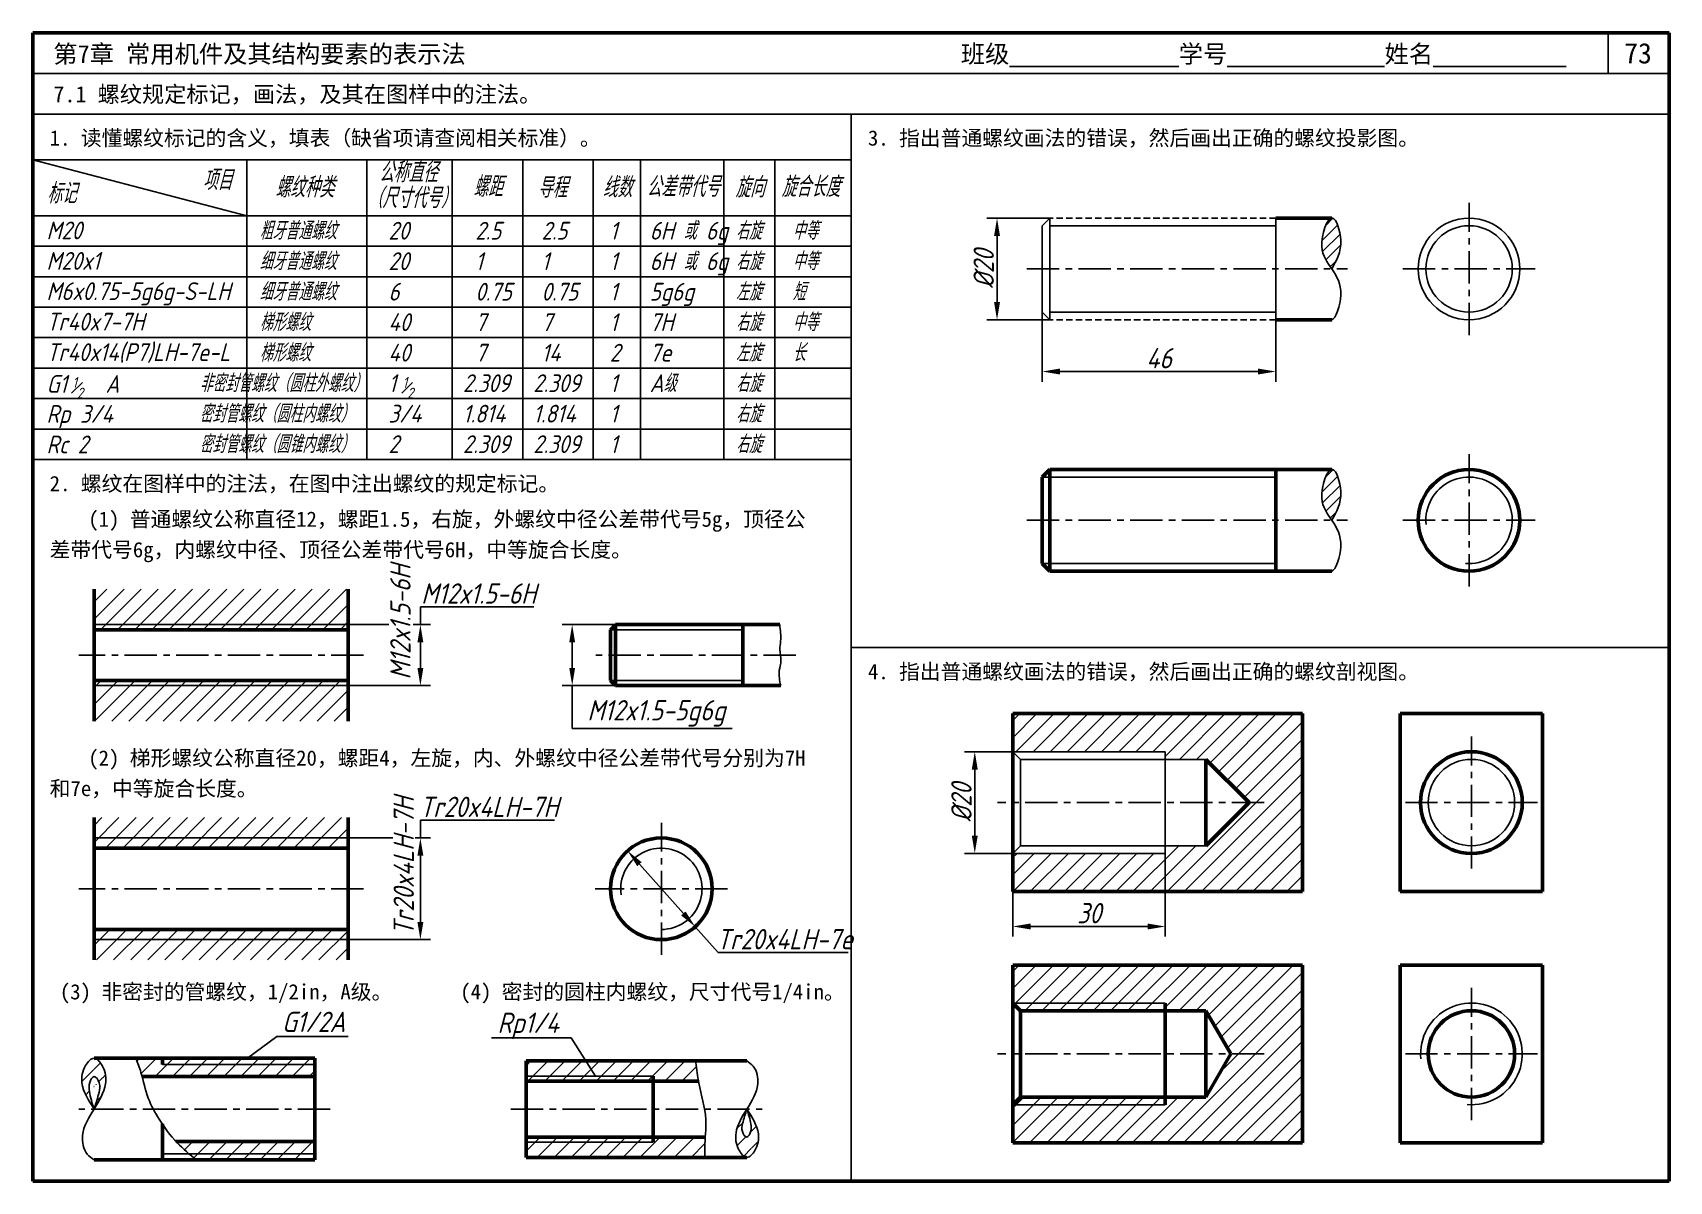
# Model space of a CAD drawing. Header units: millimetres. Extents: x 0 to 322, y 0 to 226.
import ezdxf

# ---------------------------------------------------------------- set-up
doc = ezdxf.new("R2010")
doc.units = ezdxf.units.MM
doc.header["$LTSCALE"] = 0.2
doc.linetypes.add('CENTER', pattern=[50.800000000000004, 31.75, -6.35, 6.35, -6.35])
doc.linetypes.add('HIDDEN', pattern=[9.524999999999999, 6.35, -3.175])
for name, color, linetype in [('点画线层', 7, 'CENTER'), ('答案', 1, 'Continuous'), ('细实线层', 7, 'Continuous'), ('虚线层', 7, 'HIDDEN')]:
    doc.layers.add(name, color=color, linetype=linetype)
doc.layers.add('粗实线层', color=7, linetype='Continuous', lineweight=50)
doc.styles.get("Standard").update_dxf_attribs({"font": 'gbeitc.shx', "height": 4, "bigfont": 'gbcbig.shx'})
doc.styles.add('宋体', font='SimSun.ttf', dxfattribs={"height": 3.5})
doc.dimstyles.new('ISO-25', dxfattribs={"dimtxt": 4, "dimasz": 3.5, "dimexe": 2, "dimexo": 0, "dimtad": 1, "dimtoh": 1, "dimdsep": 46, "dimtxsty": 'Standard', "dimcen": 0, "dimclrd": 256, "dimclre": 256, "dimclrt": 256, "dimadec": 0, "dimazin": 0, "dimtfac": 1, "dimtmove": 0, "dimatfit": 2, "dimfxl": 0, "dimlwd": -1, "dimlwe": -1, "dimarcsym": 0})
pattern_1 = [(225, (237.575287043413, 31.91698479725439), (1.683798022700466, -1.683798022700467), [])]
pattern_2 = [(45, (0, -3.5), (-1.683798022700466, 1.683798022700466), [])]

# ---------------------------------------------------------------- blocks, each defined once
blk = doc.blocks.new('*D1')
at = {"layer": 'Defpoints', "color": 0, "transparency": 16777216}
for p in [(200.1093291266531, 189.520311435906), (189.7345101092879, 169.5203114359061), (200.1093291266531, 169.520311435906)]:
    blk.add_point(p, dxfattribs=at)
at = {"layer": '细实线层', "transparency": 16777216}
for p, q in [((200.1093291266531, 189.520311435906), (187.7345101092879, 189.5203114359061)), ((189.7345101092879, 186.0203114359061), (189.7345101092879, 173.0203114359061)), ((200.1093291266531, 169.520311435906), (187.7345101092879, 169.5203114359061))]:
    blk.add_line(p, q, dxfattribs=at)
for points in [[(189.1511767759546, 186.0203114359061), (190.3178434426213, 186.0203114359061), (189.7345101092879, 189.5203114359061)], [(189.1511767759546, 173.0203114359061), (190.3178434426213, 173.0203114359061), (189.7345101092879, 169.5203114359061)]]:
    blk.add_solid(points, dxfattribs=at)
at = {"layer": '细实线层', "transparency": 16777216, "insert": (187.1095101092879, 179.5203114359061), "char_height": 4, "attachment_point": 5, "rotation": 90}
blk.add_mtext('%%C20', dxfattribs=at)
blk = doc.blocks.new('*D2')
at = {"layer": 'Defpoints', "color": 0, "transparency": 16777216}
for p in [(192.8386871708226, 84.52031143590605), (185.3564522680585, 64.52031143590605), (192.8386871708226, 64.52031143590605)]:
    blk.add_point(p, dxfattribs=at)
at = {"layer": '细实线层', "transparency": 16777216}
for p, q in [((192.8386871708226, 84.52031143590605), (183.3564522680585, 84.52031143590605)), ((185.3564522680585, 81.02031143590605), (185.3564522680585, 68.02031143590605)), ((192.8386871708226, 64.52031143590605), (183.3564522680585, 64.52031143590605))]:
    blk.add_line(p, q, dxfattribs=at)
for points in [[(184.7731189347252, 81.02031143590605), (185.9397856013919, 81.02031143590605), (185.3564522680585, 84.52031143590605)], [(184.7731189347252, 68.02031143590605), (185.9397856013919, 68.02031143590605), (185.3564522680585, 64.52031143590605)]]:
    blk.add_solid(points, dxfattribs=at)
at = {"layer": '细实线层', "transparency": 16777216, "insert": (182.7314522680585, 74.52031143590608), "char_height": 4, "attachment_point": 5, "rotation": 90}
blk.add_mtext('%%C20', dxfattribs=at)
blk = doc.blocks.new('*D3')
at = {"layer": 'Defpoints', "color": 0, "transparency": 16777216}
for p in [(198.6093291266531, 171.0203114359061), (244.6093291266531, 169.5203114359061), (244.6093291266531, 159.335236626766)]:
    blk.add_point(p, dxfattribs=at)
at = {"layer": '细实线层', "transparency": 16777216}
for p, q in [((198.6093291266531, 171.0203114359061), (198.6093291266531, 157.335236626766)), ((244.6093291266531, 169.5203114359061), (244.6093291266531, 157.335236626766)), ((202.1093291266531, 159.335236626766), (241.1093291266531, 159.335236626766))]:
    blk.add_line(p, q, dxfattribs=at)
for points in [[(202.1093291266531, 159.9185699600993), (202.1093291266531, 158.7519032934326), (198.6093291266531, 159.335236626766)], [(241.1093291266531, 159.9185699600993), (241.1093291266531, 158.7519032934326), (244.6093291266531, 159.335236626766)]]:
    blk.add_solid(points, dxfattribs=at)
at = {"layer": '细实线层', "transparency": 16777216, "insert": (221.6093291266531, 161.960236626766), "char_height": 4, "attachment_point": 5}
blk.add_mtext('46', dxfattribs=at)
blk = doc.blocks.new('*D4')
at = {"layer": 'Defpoints', "color": 0, "transparency": 16777216}
for p in [(222.8386871708227, 64.520311435906), (192.8386871708226, 57.02031143590602), (222.8386871708227, 50.13336563091875)]:
    blk.add_point(p, dxfattribs=at)
at = {"layer": '细实线层', "transparency": 16777216}
for p, q in [((222.8386871708227, 64.520311435906), (222.8386871708227, 48.13336563091875)), ((192.8386871708226, 57.02031143590602), (192.8386871708226, 48.13336563091875)), ((196.3386871708226, 50.13336563091875), (219.3386871708227, 50.13336563091875))]:
    blk.add_line(p, q, dxfattribs=at)
for points in [[(196.3386871708226, 50.71669896425208), (196.3386871708226, 49.55003229758541), (192.8386871708226, 50.13336563091875)], [(219.3386871708227, 50.71669896425208), (219.3386871708227, 49.55003229758541), (222.8386871708227, 50.13336563091875)]]:
    blk.add_solid(points, dxfattribs=at)
at = {"layer": '细实线层', "transparency": 16777216, "insert": (207.8386871708227, 52.75836563091875), "char_height": 4, "attachment_point": 5}
blk.add_mtext('30', dxfattribs=at)
blk = doc.blocks.new('*D5')
at = {"layer": 'Defpoints', "color": 0, "transparency": 16777216}
for p in [(74.85177638465098, 109.5256413612792), (76.27641167934485, 109.5256413612792), (62.06733683084792, 97.52564136127916)]:
    blk.add_point(p, dxfattribs=at)
at = {"layer": '答案', "transparency": 16777216}
for p, q in [((76.27641167934485, 109.5256413612792), (76.27641167934485, 113.0256413612792)), ((76.27641167934485, 113.0256413612792), (98.56807834601152, 113.0256413612791)), ((74.85177638465098, 109.5256413612792), (78.27641167934485, 109.5256413612792)), ((76.27641167934485, 101.0256413612792), (76.27641167934485, 106.0256413612792)), ((62.06733683084792, 97.52564136127916), (78.27641167934485, 97.52564136127916))]:
    blk.add_line(p, q, dxfattribs=at)
for points in [[(75.69307834601152, 106.0256413612792), (76.85974501267818, 106.0256413612792), (76.27641167934485, 109.5256413612792)], [(75.69307834601152, 101.0256413612792), (76.85974501267818, 101.0256413612792), (76.27641167934485, 97.52564136127916)]]:
    blk.add_solid(points, dxfattribs=at)
at = {"layer": '答案', "transparency": 16777216, "insert": (87.73474501267816, 115.6506413612792), "char_height": 4, "attachment_point": 5}
blk.add_mtext('M12x1.5-6H', dxfattribs=at)
blk = doc.blocks.new('*D6')
at = {"layer": 'Defpoints', "color": 0, "transparency": 16777216}
for p in [(106.142440214978, 109.5256413612792), (114.6920132318589, 109.5256413612792), (114.6920132318589, 97.52564136127914)]:
    blk.add_point(p, dxfattribs=at)
at = {"layer": '答案', "transparency": 16777216}
for p, q in [((114.6920132318589, 109.5256413612792), (104.142440214978, 109.5256413612792)), ((106.142440214978, 101.0256413612791), (106.142440214978, 106.0256413612792)), ((114.6920132318589, 97.52564136127914), (104.142440214978, 97.52564136127914))]:
    blk.add_line(p, q, dxfattribs=at)
for points in [[(105.5591068816447, 106.0256413612792), (106.7257735483114, 106.0256413612792), (106.142440214978, 109.5256413612792)], [(105.5591068816447, 101.0256413612791), (106.7257735483114, 101.0256413612791), (106.142440214978, 97.52564136127914)]]:
    blk.add_solid(points, dxfattribs=at)
blk = doc.blocks.new('*D7')
at = {"layer": 'Defpoints', "color": 0, "transparency": 16777216}
for p in [(75.24934444170549, 67.54942215192591), (76.27641167934483, 67.54942215192591), (62.06733683084791, 47.54942215192591)]:
    blk.add_point(p, dxfattribs=at)
at = {"layer": '答案', "transparency": 16777216}
for p, q in [((76.27641167934483, 67.54942215192591), (76.27641167934483, 71.04942215192591)), ((76.27641167934483, 71.04942215192591), (102.6514116793448, 71.0494221519259)), ((75.24934444170549, 67.54942215192591), (78.27641167934483, 67.54942215192591)), ((76.27641167934483, 51.04942215192591), (76.27641167934483, 64.04942215192591)), ((62.06733683084791, 47.54942215192591), (78.27641167934483, 47.54942215192591))]:
    blk.add_line(p, q, dxfattribs=at)
for points in [[(75.6930783460115, 64.04942215192591), (76.85974501267816, 64.04942215192591), (76.27641167934483, 67.54942215192591)], [(75.6930783460115, 51.04942215192591), (76.85974501267816, 51.04942215192591), (76.27641167934483, 47.54942215192591)]]:
    blk.add_solid(points, dxfattribs=at)
at = {"layer": '答案', "transparency": 16777216, "insert": (89.77641167934482, 73.67442215192592), "char_height": 4, "attachment_point": 5}
blk.add_mtext('Tr20x4LH-7H', dxfattribs=at)
blk = doc.blocks.new('*D8')
at = {"layer": 'Defpoints', "color": 0, "transparency": 16777216}
for p in [(117.0373271946585, 65.01368057097136), (130.3466992690591, 50.08516373288046)]:
    blk.add_point(p, dxfattribs=at)
at = {"layer": '答案', "transparency": 16777216}
for p, q in [((119.3664673076786, 62.40119012430544), (128.017559156039, 52.69765417954638)), ((130.3466992690591, 50.08516373288046), (134.8715483392697, 45.00984649350562)), ((134.8715483392697, 45.00984649350562), (160.4132150059364, 45.00984649350562))]:
    blk.add_line(p, q, dxfattribs=at)
for points in [[(119.8018823821229, 62.78938014314214), (118.9310522332343, 62.01300010546875), (117.0373271946585, 65.01368057097136)], [(128.4529742304833, 53.08584419838307), (127.5821440815946, 52.30946416070968), (130.3466992690591, 50.08516373288046)]]:
    blk.add_solid(points, dxfattribs=at)
at = {"layer": '答案', "transparency": 16777216, "insert": (147.9548816726031, 47.63484649350562), "char_height": 4, "attachment_point": 5}
blk.add_mtext('Tr20x4LH-7e', dxfattribs=at)

msp = doc.modelspace()

# ---------------------------------------------------------------- hatches: boundary and pattern name
h = msp.add_hatch()
h.set_pattern_fill('ANSI31', color=256, scale=0.5, style=0)
h.set_pattern_definition([(45, (186.740571647319, -5.335041082703015), (-1.122532015133644, 1.122532015133644), [])])
edge = h.paths.add_edge_path()
edge.add_spline(control_points=[(255.6093291266531, 179.5203114359061), (256.5462821629058, 181.1556027656225), (258.2202435549344, 184.0772161707216), (256.4733350762825, 189.5419632884741), (255.5919213883075, 189.5308995327468), (255.5344579942002, 189.520311435906)], knot_values=[0, 0, 0, 0, 5.918055482622797, 10.57320485711153, 10.89712000847702, 10.89712000847702, 10.89712000847702, 10.89712000847702], degree=3, periodic=0)
edge.add_spline(control_points=[(255.5344579942002, 189.520311435906), (254.5338307699789, 189.3359377469476), (252.6070198484942, 183.4381212919656), (254.7302081354383, 180.8034809124342), (255.6093291266531, 179.520311435906)], knot_values=[10.89712000847702, 10.89712000847702, 10.89712000847702, 10.89712000847702, 16.53755117042581, 21.36912832870903, 21.36912832870907, 21.36912832870907, 21.36912832870907], degree=3, periodic=0)
h = msp.add_hatch()
h.set_pattern_fill('ANSI31', color=256, scale=0.5, style=0)
h.set_pattern_definition([(45, (186.740571647319, -54.7994695551439), (-1.122532015133644, 1.122532015133644), [])])
edge = h.paths.add_edge_path()
edge.add_spline(control_points=[(255.609329126653, 130.0558829634652), (256.5462821629058, 131.6911742931817), (258.2202435549344, 134.6127876982808), (256.4733350762825, 140.0775348160332), (255.5919213883074, 140.066471060306), (255.5344579942002, 140.0558829634651)], knot_values=[0, 0, 0, 0, 5.918055482622797, 10.57320485711153, 10.89712000847702, 10.89712000847702, 10.89712000847702, 10.89712000847702], degree=3, periodic=0)
edge.add_spline(control_points=[(255.5344579942002, 140.0558829634651), (254.5338307699788, 139.8715092745067), (252.6070198484942, 133.9736928195247), (254.7302081354382, 131.3390524399933), (255.609329126653, 130.0558829634651)], knot_values=[10.89712000847702, 10.89712000847702, 10.89712000847702, 10.89712000847702, 16.53755117042581, 21.36912832870903, 21.36912832870907, 21.36912832870907, 21.36912832870907], degree=3, periodic=0)
at = {"layer": '答案'}
h = msp.add_hatch(dxfattribs=at)
h.set_pattern_fill('ANSI31', color=256, scale=0.75, style=0)
h.set_pattern_definition([(45, (0, 0), (-1.683798022700466, 1.683798022700466), [])])
h.paths.add_polyline_path([(249.8386871708226, 42.55588296346514), (192.8386871708226, 42.55588296346514), (192.8386871708226, 35.05588296346517), (222.8386871708227, 35.05588296346517), (222.8386871708227, 33.55588296346514), (230.8386871708227, 33.55588296346514), (235.7461644589345, 25.05588296346512), (230.8386871708227, 16.55588296346516), (222.8386871708227, 16.55588296346516), (222.8386871708227, 15.05588296346514), (192.8386871708226, 15.05588296346516), (192.8386871708226, 7.555882963465137), (249.8386871708226, 7.555882963465137)])
h.paths.add_polyline_path([(222.8386871708227, 35.05588296346517), (192.8386871708226, 35.05588296346517), (194.3386871708226, 33.55588296346517), (222.8386871708227, 33.55588296346514)], flags=17)
h.paths.add_polyline_path([(222.8386871708227, 16.55588296346517), (194.3386871708226, 16.55588296346517), (192.8386871708226, 15.05588296346516), (222.8386871708227, 15.05588296346514)], flags=17)
at = {"layer": '细实线层'}
h = msp.add_hatch(dxfattribs=at)
h.set_pattern_fill('ANSI31', color=256, scale=0.75, style=0)
h.set_pattern_definition([(45, (3.530647134211621e-16, 14.37279458027831), (-1.683798022700466, 1.683798022700466), [])])
h.paths.add_polyline_path([(62.06733683084791, 116.5256413612792), (12.06733683084792, 116.5256413612792), (12.06733683084792, 109.5256413612792), (62.06733683084791, 109.5256413612792)])
h.paths.add_polyline_path([(62.06733683084792, 109.5256413612792), (12.06733683084792, 109.5256413612792), (12.06733683084792, 108.5256413612792), (62.06733683084791, 108.5256413612792)])
h.paths.add_polyline_path([(62.06733683084791, 98.52564136127923), (12.06733683084792, 98.52564136127916), (12.06733683084792, 97.52564136127916), (62.06733683084791, 97.52564136127916)])
h.paths.add_polyline_path([(62.06733683084791, 97.52564136127916), (12.06733683084792, 97.52564136127916), (12.06733683084792, 90.52564136127916), (62.06733683084791, 90.52564136127923)])
h = msp.add_hatch(dxfattribs=at)
h.set_pattern_fill('ANSI31', color=256, scale=0.75, style=0)
h.set_pattern_definition([(45, (5.334516950618536, -103.6048661688359), (-1.683798022700466, 1.683798022700466), [])])
h.paths.add_polyline_path([(249.8386871708226, 92.02031143590602), (192.8386871708226, 92.02031143590602), (192.8386871708226, 84.52031143590605), (222.8386871708227, 84.52031143590602), (222.8386871708227, 83.020311435906), (230.8386871708227, 83.02031143590602), (239.3386871708226, 74.52031143590594), (230.8386871708227, 66.02031143590605), (222.8386871708227, 66.02031143590605), (222.8386871708227, 64.52031143590602), (192.8386871708226, 64.52031143590605), (192.8386871708226, 57.02031143590602), (249.8386871708226, 57.02031143590602)])
h = msp.add_hatch(dxfattribs=at)
h.set_pattern_fill('ANSI31', color=256, scale=0.75, style=0)
h.set_pattern_definition([(45, (3.530647134211621e-16, 17.53950876114862), (-1.683798022700466, 1.683798022700466), [])])
h.paths.add_polyline_path([(62.0673368308479, 71.54942215192591), (12.06733683084791, 71.54942215192591), (12.06733683084791, 67.54942215192591), (62.0673368308479, 67.54942215192591)])
h.paths.add_polyline_path([(62.0673368308479, 67.54942215192591), (12.06733683084791, 67.54942215192591), (12.06733683084791, 65.54942215192591), (62.0673368308479, 65.54942215192591)])
h.paths.add_polyline_path([(62.06733683084791, 49.54942215192591), (12.06733683084791, 49.54942215192591), (12.06733683084791, 47.54942215192591), (62.06733683084791, 47.54942215192591)])
h.paths.add_polyline_path([(62.0673368308479, 47.54942215192591), (12.06733683084791, 47.54942215192591), (12.06733683084791, 43.54942215192591), (62.06733683084791, 43.54942215192591)])
h = msp.add_hatch(dxfattribs=at)
h.set_pattern_fill('ANSI31', color=256, scale=0.75, style=0)
h.set_pattern_definition(pattern_2)
edge = h.paths.add_edge_path()
edge.add_spline(control_points=[(12.06733683084513, 24.20849239867826), (11.46208959025112, 24.21666142594591), (9.829860427696804, 22.37099536107692), (9.244552066602068, 18.58718335501975), (10.99076428554431, 15.8784668606139), (12.0673368308396, 14.20849239861391)], knot_values=[0, 0, 0, 1.250199943569896e-11, 2.735772044599813, 7.179794229327381, 14.32440119191208, 14.32440119191208, 14.32440119191208, 14.32440119191208], degree=3, periodic=0)
edge.add_spline(control_points=[(12.06733683084329, 14.20849239862719), (11.69633338897361, 15.36837623761867), (11.13960307873111, 17.10890588411675), (10.98267935165342, 19.22972995217086), (11.71192104197562, 20.57931265103847), (12.06733683084637, 20.60849239860843)], knot_values=[0, 0, 0, 0, 4.908376096076418, 7.365542845059172, 9.346052825164055, 9.346052825172597, 9.346052825172597, 9.346052825172597], degree=3, periodic=0)
edge.add_line((12.0673368308479, 20.60849239860984), (12.0673368308479, 24.20849239867939))
edge = h.paths.add_edge_path()
edge.add_spline(control_points=[(12.06733683084789, 14.20849239862719), (13.05976880484506, 15.79654281821817), (14.69572944328334, 18.49729611724391), (14.2680231232429, 22.21166302396668), (12.6912582772857, 24.20007132548862), (12.06733683084789, 24.20849239867822)], knot_values=[14.32440119189958, 14.32440119191864, 14.32440119191864, 14.32440119191864, 21.16264671202559, 25.67815574659361, 28.49833688367046, 28.49833688367046, 28.49833688367046, 28.49833688368297], degree=3, periodic=0)
edge.add_line((12.0673368308479, 24.20849239867822), (12.0673368308479, 20.60849239860855))
edge.add_spline(control_points=[(12.0673368308479, 20.60849239860855), (12.4627633812422, 20.64095704222678), (13.39734406274811, 19.17814284249927), (12.97724029655954, 17.02019185864908), (12.42550261518149, 15.3152631499931), (12.06733683084377, 14.20849239862719)], knot_values=[9.346052825164055, 9.346052825172597, 9.346052825172597, 9.346052825172597, 11.54951776392989, 14.10735655935237, 18.84012176121994, 18.84012176121994, 18.84012176121994, 18.84012176121994], degree=3, periodic=0)
h = msp.add_hatch(dxfattribs=at)
h.set_pattern_fill('ANSI31', color=256, scale=0.75, style=0)
h.set_pattern_definition(pattern_2)
h.paths.add_polyline_path([(55.50795021256508, 24.20849239862719), (25.50795021256508, 24.20849239862719), (25.50795021256508, 23.00849239862719), (55.50795021256508, 23.00849239862718)], flags=17)
edge = h.paths.add_edge_path()
edge.add_line((55.50795021256508, 23.00849239862718), (25.50795021256508, 23.00849239862719))
edge.add_line((25.50795021256508, 23.00849239862719), (25.50795021256508, 24.20849239862719))
edge.add_line((25.50795021256508, 24.20849239862719), (20.26047731044837, 24.20849239862719))
edge.add_spline(control_points=[(20.26047731044837, 24.20849239862719), (20.62872175860714, 23.2917712421355), (21.10373112307459, 22.10926561003097), (21.45804540695091, 20.8849444777019), (21.53391979146239, 20.60849239862718)], knot_values=[0, 0, 0, 0, 2.961028190348014, 3.819517513162795, 3.819517513162795, 3.819517513162795, 3.819517513162795], degree=3, periodic=0)
edge.add_line((21.53391979146239, 20.60849239862718), (55.50795021256508, 20.60849239862718))
edge.add_line((55.50795021256508, 20.60849239862718), (55.50795021256508, 23.00849239862718))
edge = h.paths.add_edge_path()
edge.add_line((55.50795021256507, 7.808492398627186), (28.20495531098689, 7.808492398627186))
edge.add_spline(control_points=[(28.20495531098688, 7.808492398627189), (28.27687108749457, 7.730962171275674), (29.07765024397553, 6.880452105579966), (29.95025814645507, 6.098588322205739), (30.76584394707061, 5.40849239862723)], knot_values=[18.42048953147037, 18.42048953147037, 18.42048953147037, 18.42048953147037, 18.73877554785162, 21.93667463502808, 21.93667463502808, 21.93667463502808, 21.93667463502808], degree=3, periodic=0)
edge.add_line((30.76584394707067, 5.408492398627185), (55.50795021256508, 5.408492398627182))
edge.add_line((55.50795021256508, 5.408492398627182), (55.50795021256507, 7.808492398627186))
edge = h.paths.add_edge_path()
edge.add_line((55.50795021256508, 5.408492398627185), (30.76584394707067, 5.408492398627185))
edge.add_spline(control_points=[(30.76584394707061, 5.40849239862723), (31.24427335429722, 5.003676395947952), (31.73026167268723, 4.606084397287569), (32.21624999107723, 4.208492398627186)], knot_values=[21.93667463502808, 21.93667463502808, 21.93667463502808, 21.93667463502808, 23.81258881045098, 23.81258881045098, 23.81258881045098, 23.81258881045098], degree=3, periodic=0)
edge.add_line((32.21624999107723, 4.208492398627186), (55.50795021256508, 4.208492398627186))
edge.add_line((55.50795021256508, 4.208492398627186), (55.50795021256508, 5.408492398627185))
h = msp.add_hatch(dxfattribs=at)
h.set_pattern_fill('ANSI31', color=256, scale=0.75, angle=180, style=0)
h.set_pattern_definition(pattern_1)
edge = h.paths.add_edge_path()
edge.add_line((97.06733683084786, 4.70849239862719), (132.2815902316973, 4.708492398627196))
edge.add_spline(control_points=[(132.2815902316973, 4.708492398627229), (132.238921076533, 5.347941805810013), (132.1918292000413, 6.678911840996047), (132.2846865184069, 8.015539655073326), (132.3353087761363, 8.7084923986272)], knot_values=[3.11173117597377, 3.11173117597377, 3.11173117597377, 3.11173117597377, 5.034710178827561, 7.109221349803418, 7.109221349803418, 7.109221349803418, 7.109221349803418], degree=3, periodic=0)
edge.add_line((132.3353087761363, 8.708492398627197), (122.0673368308479, 8.708492398627195))
edge.add_line((122.0673368308479, 8.708492398627193), (122.0673368308479, 7.7084923986272))
edge.add_line((122.0673368308479, 7.7084923986272), (97.06733683084786, 7.708492398627189))
edge.add_line((97.06733683084786, 7.70849239862719), (97.06733683084786, 4.70849239862719))
h.paths.add_polyline_path([(97.06733683084786, 7.70849239862719), (122.0673368308479, 7.7084923986272), (122.0673368308479, 8.708492398627193), (97.06733683084786, 8.70849239862719)], flags=17)
h.paths.add_polyline_path([(97.06733683084789, 19.70849239862719), (122.0673368308479, 19.70849239862721), (122.0673368308479, 20.70849239862721), (97.06733683084789, 20.70849239862719)], flags=17)
edge = h.paths.add_edge_path()
edge.add_line((97.06733683084789, 20.70849239862719), (122.0673368308479, 20.70849239862721))
edge.add_line((122.0673368308479, 20.70849239862721), (122.0673368308479, 19.70849239862721))
edge.add_line((122.0673368308479, 19.70849239862721), (130.9871067494923, 19.70849239862721))
edge.add_spline(control_points=[(130.9871067494923, 19.70849239862722), (130.7903892673444, 20.93069872526431), (130.6683008987573, 22.27502284096678), (130.4212821920669, 23.59793622620998), (130.3998227740211, 23.70849239862708)], knot_values=[18.2564400749075, 18.2564400749075, 18.2564400749075, 18.2564400749075, 21.96259189166843, 22.30101199056693, 22.30101199056693, 22.30101199056693, 22.30101199056693], degree=3, periodic=0)
edge.add_line((130.3998227740211, 23.7084923986272), (97.06733683084789, 23.70849239862719))
edge.add_line((97.06733683084789, 23.70849239862719), (97.06733683084789, 20.70849239862719))
h = msp.add_hatch(dxfattribs=at)
h.set_pattern_fill('ANSI31', color=256, scale=0.75, angle=180, style=0)
h.set_pattern_definition(pattern_1)
edge = h.paths.add_edge_path()
edge.add_spline(control_points=[(140.5079502125675, 14.20849239863114), (139.5651398372746, 12.69984450002675), (138.0109772307654, 10.13412886596445), (138.4172982348023, 6.605480304591417), (139.9152248384688, 4.716492418139243), (140.5079502125947, 4.708492398627342)], knot_values=[14.32440119185252, 14.3244011918705, 14.3244011918705, 14.3244011918705, 21.16264671197852, 25.67815574654654, 28.4983368836359, 28.49833688368297, 28.49833688368297, 28.49833688368297], degree=3, periodic=0)
edge.add_spline(control_points=[(140.5079502126046, 4.708492398627207), (141.0829350911543, 4.700731822749496), (142.6335527955522, 6.45411458435235), (143.1895957385877, 10.04873599007754), (141.5306941306006, 12.6220166597507), (140.507950212575, 14.20849239864304)], knot_values=[0, 4.706990353042784e-11, 4.706990353042784e-11, 4.706990353042784e-11, 2.735772044587311, 7.179794229314879, 14.32440119189958, 14.32440119189958, 14.32440119189958, 14.32440119189958], degree=3, periodic=0)
edge.add_spline(control_points=[(140.5079502125651, 14.2084923986389), (140.8267812954247, 13.21171722449679), (141.3052214057935, 11.7159495595243), (141.4400777337521, 9.893366376024211), (140.5022106641775, 8.157687810559423), (139.3649752476365, 9.937699048396961), (139.7260019217082, 11.79218817516125), (140.2001514916467, 13.25736128417542), (140.5079502125647, 14.2084923986389)], knot_values=[0, 0, 0, 0, 3.067735060065734, 4.603464278188952, 5.841283015761754, 7.218448602498461, 8.817097849646876, 11.77507610083144, 11.77507610083144, 11.77507610083144, 11.77507610083144], degree=3, periodic=0)

# ---------------------------------------------------------------- linework, layer by layer
at = {"lineweight": 50}
for p, q in [((322, 226), (0, 226)), ((0, 226), (0, 0)), ((322, 0), (322, 226)), ((0, 0), (322, 0))]:
    msp.add_line(p, q, dxfattribs=at)
for p, q in [((310, 218), (310, 226)), ((322, 218), (0, 218)), ((322, 210), (0, 210)), ((161, 210), (161, -1.4210854715202e-14)), ((161, 201), (0, 201)), ((198.6093291266531, 171.0203114359061), (198.6093291266531, 188.0203114359061)), ((200.1093291266531, 169.5203114359061), (200.1093291266531, 189.520311435906)), ((244.6093291266531, 169.5203114359061), (244.6093291266531, 189.5203114359061)), ((161, 105), (322, 105))]:
    msp.add_line(p, q)
for points in [[(255.6093291266531, 179.5203114359061), (256.5462821629058, 181.1556027656225), (258.2202435549344, 184.0772161707216), (255.5691221271367, 192.3705574409806), (252.5413464041737, 183.5196147277263), (255.8273989370371, 179.4419892314003), (258.2755811854429, 175.1022236549587), (256.2665399998533, 169.507452193631), (255.5196956893702, 169.5107339111321), (255.476236528212, 169.5203114359062)], [(255.609329126653, 130.0558829634652), (256.5462821629058, 131.6911742931817), (258.2202435549344, 134.6127876982808), (255.5691221271366, 142.9061289685397), (252.5413464041737, 134.0551862552854), (255.8273989370371, 129.9775607589594), (258.2755811854429, 125.6377951825178), (256.2665399998533, 120.0430237211901), (255.5196956893702, 120.0463054386912), (255.476236528212, 120.0558829634653)]]:
    msp.add_open_spline(points, degree=3, knots=[0, 0, 0, 0, 5.918055482622797, 10.57320485711153, 16.53755117042581, 21.36912832870903, 26.78070264544721, 31.96780893425445, 32.29524920228061, 32.29524920228061, 32.29524920228061, 32.29524920228061])
at = {"layer": '点画线层'}
for p, q in [((282.6093291266531, 166.5203114359061), (282.6093291266531, 192.5203114359061)), ((195.6093291266531, 179.520311435906), (258.6820178384783, 179.5203114359061)), ((269.6093291266531, 179.5203114359061), (295.6093291266531, 179.5203114359061)), ((282.6093291266531, 117.0558829634652), (282.6093291266531, 143.0558829634652)), ((195.6093291266531, 130.0558829634651), (258.6820178384783, 130.0558829634652)), ((269.6093291266531, 130.0558829634652), (295.6093291266531, 130.0558829634652)), ((65.06733683084792, 103.5256413612792), (9.067336830847921, 103.5256413612792)), ((150.1350198710246, 103.5256413612792), (110.6920132318589, 103.5256413612791)), ((283.0764880777378, 61.520311435906), (283.0764880777378, 87.520311435906)), ((242.2751846565898, 74.520311435906), (189.8386871708226, 74.52031143590602)), ((270.0764880777378, 74.520311435906), (296.0764880777378, 74.520311435906)), ((123.6920132318588, 44.54942215192594), (123.6920132318588, 70.54942215192588)), ((65.0673368308479, 57.54942215192594), (9.067336830847907, 57.54942215192591)), ((136.6920132318588, 57.54942215192592), (110.6920132318589, 57.5494221519259)), ((283.0764880777378, 12.05588296346511), (283.0764880777378, 38.05588296346511)), ((242.2751846565898, 25.05588296346511), (189.8386871708226, 25.05588296346514)), ((270.0764880777378, 25.05588296346511), (296.0764880777378, 25.05588296346511)), ((58.50795021256508, 14.20849239862721), (9.067336830847896, 14.20849239862719)), ((94.06733683084789, 14.20849239862719), (143.5079502125651, 14.20849239862721))]:
    msp.add_line(p, q, dxfattribs=at)
at = {"layer": '答案', "lineweight": 50}
for p, q in [((198.6093291266531, 138.5558829634652), (200.1093291266531, 140.0558829634651)), ((198.6093291266531, 121.5558829634652), (198.6093291266531, 138.5558829634652)), ((200.1093291266531, 120.0558829634652), (200.1093291266531, 140.0558829634651)), ((244.6093291266531, 140.0558829634652), (200.1093291266532, 140.0558829634652)), ((244.6093291266531, 120.0558829634652), (244.6093291266531, 140.0558829634652)), ((198.6093291266531, 121.5558829634652), (200.1093291266531, 120.0558829634651)), ((244.6093291266531, 120.0558829634652), (200.109329126653, 120.0558829634652)), ((192.8386871708226, 35.05588296346517), (194.3386871708226, 33.55588296346517)), ((230.8386871708227, 33.55588296346514), (194.3386871708226, 33.55588296346517)), ((194.3386871708226, 33.55588296346517), (194.3386871708226, 16.55588296346517)), ((222.8386871708227, 15.05588296346511), (222.8386871708227, 35.05588296346511)), ((230.8386871708227, 33.55588296346511), (230.8386871708227, 16.55588296346511)), ((235.7461644589345, 25.05588296346511), (230.8386871708227, 33.55588296346514)), ((230.8386871708227, 16.55588296346511), (235.7461644589345, 25.05588296346511)), ((194.3386871708226, 16.55588296346517), (192.8386871708226, 15.05588296346517)), ((230.8386871708227, 16.55588296346517), (194.3386871708226, 16.55588296346517))]:
    msp.add_line(p, q, dxfattribs=at)
at = {"layer": '答案'}
for p, q in [((244.6093291266531, 138.5558829634652), (198.6093291266531, 138.5558829634652)), ((244.6093291266531, 121.5558829634652), (198.6093291266531, 121.5558829634652)), ((62.06733683084792, 109.5256413612792), (70.0831459209885, 109.5256413612792)), ((106.142440214978, 97.52564136127914), (106.142440214978, 89.084143044298)), ((106.142440214978, 89.084143044298), (137.6166410670746, 89.084143044298)), ((62.0673368308479, 67.54942215192591), (70.87079503591167, 67.54942215192591)), ((222.8386871708227, 35.05588296346517), (192.8386871708226, 35.05588296346517)), ((42.27508582454401, 24.20849239862718), (48.01855222930658, 28.4819854197803)), ((48.01855222930658, 28.4819854197803), (62.03261219544788, 28.4819854197803)), ((105.9127017741787, 28.25243167569249), (90.29047164548638, 28.2524316756925)), ((110.7372144157441, 20.7084923986272), (105.9127017741787, 28.25243167569249)), ((222.8386871708227, 15.05588296346514), (192.8386871708226, 15.05588296346517))]:
    msp.add_line(p, q, dxfattribs=at)
at = {"layer": '答案', "lineweight": 50}
for centre, radius in [((282.6093291266531, 130.0558829634652), 10), ((283.0764880777378, 25.05588296346511), 8.500000000000028)]:
    msp.add_circle(centre, radius, dxfattribs=at)
at = {"layer": '答案'}
for centre, radius, start, end in [((282.6093291266531, 130.0558829634652), 8.5, 265.3779361734634, 185.3311946880297), ((283.0764880777378, 25.05588296346511), 10, 265.3415365870762, 185.4877021014754)]:
    msp.add_arc(centre, radius, start, end, dxfattribs=at)
at = {"layer": '粗实线层'}
for p, q in [((255.6093291266531, 189.5203114359061), (244.6093291266531, 189.5203114359061)), ((255.6093291266531, 169.5203114359061), (244.6093291266531, 169.5203114359061)), ((255.6093291266531, 140.0558829634652), (244.6093291266531, 140.0558829634652)), ((255.6093291266531, 120.0558829634652), (244.609329126653, 120.0558829634652)), ((12.06733683084792, 116.5256413612792), (12.06733683084792, 90.52564136127916)), ((62.06733683084792, 116.5256413612792), (62.06733683084791, 90.52564136127923)), ((114.6920132318589, 109.5256413612791), (113.6920132318589, 108.5256413612791)), ((146.9674059022979, 109.5256413612791), (114.6920132318589, 109.5256413612791)), ((114.6920132318589, 109.5256413612791), (114.6920132318589, 97.52564136127914)), ((139.6920132318589, 109.5256413612791), (139.6920132318589, 97.52564136127914)), ((62.06733683084792, 108.5256413612792), (12.06733683084792, 108.5256413612792)), ((113.6920132318589, 108.5256413612791), (113.6920132318589, 98.52564136127914)), ((62.06733683084792, 98.52564136127923), (12.06733683084792, 98.52564136127916)), ((113.6920132318589, 98.52564136127914), (114.6920132318589, 97.52564136127914)), ((147.1653821841309, 97.52564136127914), (114.6920132318589, 97.52564136127914)), ((249.8386871708226, 92.02031143590602), (192.8386871708226, 92.02031143590602)), ((192.8386871708226, 92.02031143590602), (192.8386871708226, 57.02031143590602)), ((249.8386871708226, 57.02031143590602), (249.8386871708226, 92.02031143590602)), ((269.0764880777378, 92.02031143590602), (269.0764880777378, 57.02031143590602)), ((269.0764880777378, 92.02031143590602), (297.0764880777378, 92.020311435906)), ((297.0764880777378, 92.02031143590602), (297.0764880777378, 57.02031143590602)), ((230.8386871708227, 83.020311435906), (230.8386871708227, 66.020311435906)), ((230.8386871708227, 83.020311435906), (239.3386871708225, 74.520311435906)), ((230.8386871708227, 66.020311435906), (239.3386871708227, 74.520311435906)), ((12.06733683084791, 71.54942215192591), (12.06733683084791, 43.54942215192591)), ((62.0673368308479, 71.54942215192591), (62.06733683084791, 43.54942215192591)), ((62.0673368308479, 65.54942215192591), (12.06733683084791, 65.54942215192591)), ((192.8386871708226, 57.02031143590602), (249.8386871708226, 57.02031143590602)), ((269.0764880777378, 57.02031143590602), (297.0764880777378, 57.020311435906)), ((62.06733683084791, 49.54942215192591), (12.06733683084791, 49.54942215192591)), ((249.8386871708226, 42.55588296346514), (192.8386871708226, 42.55588296346514)), ((192.8386871708226, 42.55588296346514), (192.8386871708226, 7.555882963465137)), ((249.8386871708226, 7.555882963465137), (249.8386871708226, 42.55588296346514)), ((269.0764880777378, 42.55588296346514), (269.0764880777378, 7.555882963465137)), ((269.0764880777378, 42.55588296346514), (297.0764880777378, 42.55588296346511)), ((297.0764880777378, 42.55588296346514), (297.0764880777378, 7.555882963465137)), ((55.50795021256508, 24.20849239862719), (12.0673368308479, 24.20849239862719)), ((25.50795021256508, 24.20849239862719), (25.50795021256508, 23.00849239862719)), ((55.50795021256508, 24.20849239862719), (55.50795021256508, 4.208492398627185)), ((97.06733683084786, 4.70849239862719), (97.06733683084789, 23.70849239862719)), ((97.06733683084789, 23.70849239862719), (140.5079502125651, 23.70849239862721)), ((55.50795021256508, 20.60849239862718), (21.53391979146238, 20.60849239862718)), ((97.06733683084789, 19.70849239862719), (130.9871067494923, 19.70849239862721)), ((122.0673368308479, 7.7084923986272), (122.0673368308479, 20.70849239862721)), ((25.50795021256507, 11.27302265105846), (25.50795021256508, 4.208492398627186)), ((55.50795021256508, 7.808492398627186), (28.20495531098688, 7.808492398627187)), ((97.06733683084789, 8.70849239862719), (132.3353087761363, 8.708492398627197)), ((192.8386871708226, 7.555882963465137), (249.8386871708226, 7.555882963465137)), ((269.0764880777378, 7.555882963465137), (297.0764880777378, 7.555882963465109)), ((55.50795021256508, 4.208492398627185), (12.0673368308479, 4.208492398627188)), ((97.06733683084789, 4.70849239862719), (140.5079502125651, 4.708492398627197))]:
    msp.add_line(p, q, dxfattribs=at)
for centre, radius in [((283.0764880777378, 74.520311435906), 10), ((123.6920132318588, 57.54942215192591), 9.999999999999972)]:
    msp.add_circle(centre, radius, dxfattribs=at)
at = {"layer": '细实线层'}
for p, q in [((42.09577919958826, 190.0000000000001), (0, 201)), ((42.09577919958826, 142.0000000000001), (42.09577919958826, 201)), ((65.74234497715213, 142.0000000000001), (65.74234497715213, 201)), ((82.5307039167909, 142), (82.53070391679091, 201)), ((96.42624746266583, 142), (96.42624746266586, 201)), ((110.2536152053912, 142), (110.2536152053912, 201)), ((119.5875021593948, 142), (119.5875021593948, 201)), ((135.955788926566, 142), (135.955788926566, 201)), ((146.0134221245717, 142), (146.0134221245717, 201)), ((161, 190.0000000000001), (-5.684341886080801e-14, 190.0000000000001)), ((198.6093291266531, 188.0203114359061), (200.1093291266531, 189.520311435906)), ((244.6093291266531, 188.0203114359061), (200.1093291266531, 188.0203114359061)), ((161, 184.0000000000001), (-5.684341886080801e-14, 184.0000000000001)), ((161, 178), (-5.684341886080801e-14, 178.0000000000001)), ((161, 172), (-5.684341886080801e-14, 172.0000000000001)), ((198.6093291266531, 171.0203114359061), (200.1093291266531, 169.520311435906)), ((244.6093291266531, 171.0203114359061), (200.1093291266531, 171.0203114359061)), ((161, 166), (-5.684341886080801e-14, 166.0000000000001)), ((161, 160), (-5.684341886080801e-14, 160.0000000000001)), ((161, 154), (-5.931487185475619e-14, 154.0000000000001)), ((161, 148), (-6.178632484870436e-14, 148.0000000000001)), ((161, 142), (-6.390471312923137e-14, 142.0000000000001)), ((62.06733683084791, 109.5256413612792), (12.06733683084792, 109.5256413612792)), ((139.6920132318589, 108.5256413612792), (113.6920132318589, 108.5256413612791)), ((62.06733683084792, 97.52564136127916), (12.06733683084792, 97.52564136127916)), ((139.6920132318589, 98.52564136127917), (113.6920132318589, 98.52564136127914)), ((222.8386871708227, 84.52031143590605), (192.8386871708226, 84.52031143590605)), ((192.8386871708226, 84.52031143590605), (194.3386871708226, 83.02031143590605)), ((222.8386871708227, 64.520311435906), (222.8386871708227, 84.520311435906)), ((230.8386871708227, 83.02031143590602), (194.3386871708226, 83.02031143590605)), ((194.3386871708226, 83.02031143590605), (194.3386871708226, 66.02031143590605)), ((62.0673368308479, 67.54942215192591), (12.06733683084791, 67.54942215192591)), ((194.3386871708226, 66.02031143590605), (192.8386871708226, 64.52031143590605)), ((222.8386871708227, 64.52031143590602), (192.8386871708226, 64.52031143590605)), ((230.8386871708227, 66.02031143590605), (194.3386871708226, 66.02031143590605)), ((62.06733683084791, 47.54942215192591), (12.06733683084791, 47.54942215192591)), ((55.50795021256507, 23.00849239862718), (25.50795021256508, 23.00849239862719)), ((97.06733683084789, 20.70849239862719), (122.0673368308479, 20.70849239862721)), ((97.06733683084789, 7.70849239862719), (122.0673368308479, 7.7084923986272)), ((55.50795021256507, 5.408492398627185), (25.50795021256508, 5.408492398627185))]:
    msp.add_line(p, q, dxfattribs=at)
for centre, radius in [((282.6093291266531, 179.5203114359061), 10), ((282.6093291266531, 179.5203114359061), 8.5), ((283.0764880777378, 74.520311435906), 8.500000000000028)]:
    msp.add_circle(centre, radius, dxfattribs=at)
msp.add_arc((123.6920132318588, 57.54942215192591), 7.999999999999972, 270, 188.3441110369556, dxfattribs=at)
for points in [[(146.9674059022979, 109.5256413612791), (147.155591998477, 106.2560967161691), (146.9933797085081, 104.6353065618491), (147.216664699839, 102.4033907734929), (146.8880646422925, 100.4881298073663), (147.1653821841309, 97.52564136127914)], [(12.0673368308396, 14.20849239861391), (9.681329911044, 19.35237553751629), (10.41259612437049, 22.80273652680669), (12.0673368308396, 24.20849239867834), (13.70329408433998, 22.68095919918177), (14.31268230426967, 19.14941290315167), (12.0673368308396, 14.20849239861391), (9.803207904440804, 9.001292147988705), (10.7376032332349, 5.347968524333693), (12.0673368308396, 4.208492398549486)], [(20.26047731044837, 24.20849239862719), (21.29267398030186, 21.43319818381337), (22.73170784693286, 16.33536459766623), (24.89025919720177, 12.21788374684439), (28.42243313341953, 7.5775478559151), (32.21624999107723, 4.208492398627186)], [(140.507950212575, 14.20849239864304), (142.7746567863699, 9.321803416709322), (142.079953883713, 6.04396047689924), (140.507950212575, 4.708492398627605), (138.9537908217571, 6.159648938142354), (138.3748720128267, 9.51461791935478), (140.507950212575, 14.20849239864304), (142.6588726926435, 19.15533263671316), (141.7711971302934, 22.6259900791687), (140.507950212575, 23.70849239865848)], [(12.06733683084329, 14.20849239862719), (11.14664201207887, 17.65744579690169), (11.22109838622603, 19.4429243787514), (12.0673368308433, 20.60849239860817), (13.08250293709414, 19.36852950223942), (13.04527475002056, 17.50865565748711), (12.06733683084377, 14.20849239862719)], [(140.5079502125651, 14.2084923986389), (141.2991723224478, 11.24454807197058), (141.2351863759145, 9.710152415679936), (140.5079502125651, 8.708492398606683), (139.6355418399981, 9.77408551268299), (139.6675348132647, 11.37241459803111), (140.5079502125647, 14.2084923986389)]]:
    msp.add_spline(points, degree=3, dxfattribs=at)
msp.add_open_spline([(132.2815902316973, 4.708492398627229), (132.238921076533, 5.347941805810013), (132.1513205135977, 7.823819452196219), (132.9391334816621, 12.7799024631601), (131.0122869402665, 18.23971769573051), (130.6912762019151, 22.15197816761086), (130.4212821920669, 23.59793622620998), (130.3998227740211, 23.70849239862708)], degree=3, knots=[3.11173117597377, 3.11173117597377, 3.11173117597377, 3.11173117597377, 5.034710178827561, 10.54788398286243, 17.88025291422251, 21.96259189166843, 22.30101199056693, 22.30101199056693, 22.30101199056693, 22.30101199056693], dxfattribs=at)
at = {"layer": '虚线层'}
for p, q in [((244.6093291266531, 189.5203114359061), (200.1093291266532, 189.5203114359061)), ((244.6093291266531, 169.5203114359061), (200.109329126653, 169.5203114359061))]:
    msp.add_line(p, q, dxfattribs=at)

# ---------------------------------------------------------------- texts
at = {"style": '宋体'}
for s, height, p in [('第7章 常用机件及其结构要素的表示法', 3.5, (4.054244886859237, 220.0720066899165)), ('班级%%U              %%U学号%%U             %%U姓名%%U           ', 3.5, (182.6129724781542, 220.0720066899165)), ('73', 4, (313.1282298902413, 219.9634370107242)), ('7.1 螺纹规定标记，画法，及其在图样中的注法。', 3.2, (4.054244886859237, 212.2990720558691)), ('1. 读懂螺纹标记的含义，填表（缺省项请查阅相关标准）。', 3, (3.334281743004453, 203.7867337225044)), ('3. 指出普通螺纹画法的错误，然后画出正确的螺纹投影图。', 3, (164.3342817430044, 203.7867337225044)), ('2. 螺纹在图样中的注法，在图中注出螺纹的规定标记。', 3, (3.334281743004454, 135.7867337225045)), ('(1) 普通螺纹公称直径12，螺距1.5，右旋，外螺纹中径公差带代号5g，顶径公', 3, (10.92964087947269, 128.7867337225045)), ('差带代号6g，内螺纹中径、顶径公差带代号6H，中等旋合长度。', 3, (3.334281743004454, 122.7867337225045)), ('4. 指出普通螺纹画法的错误，然后画出正确的螺纹剖视图。', 3, (164.3342817430044, 98.78673372250444)), ('(2) 梯形螺纹公称直径20，螺距4，左旋，内、外螺纹中径公差带代号分别为7H', 3, (10.92964087947268, 81.7867337225045)), ('和7e，中等旋合长度。', 3, (3.334281743004443, 75.7867337225045)), ('(3) 非密封的管螺纹，1/2in，A级。', 3, (5.335957808490189, 35.78673372250449)), ('(4) 密封的圆柱内螺纹，尺寸代号1/4in。', 3, (84.11497850113288, 35.78673372250449))]:
    msp.add_text(s, height=height, dxfattribs=at).set_placement(p)
at = {"layer": '答案'}
for s, height, p in [('粗牙普通螺纹', 3.5, (44.62578494696731, 185.2920233964275)), ('20', 3.5, (69.98946150510483, 185.2920233964275)), ('2.5', 3.5, (87.08160539609662, 185.2920233964275)), ('2.5', 3.5, (100.104189371594, 185.2920233964275)), ('1', 3.5, (113.5337313848577, 185.2920233964275)), ('6H 或 6g', 3.5, (121.4015444213942, 185.2920233964275)), ('右旋', 3.5, (138.3580349151598, 185.2920233964275)), ('中等', 3.5, (149.4814939455705, 185.2920233964275)), ('细牙普通螺纹', 3.5, (44.62578494696731, 179.2920233964275)), ('20', 3.5, (69.98946150510483, 179.2920233964275)), ('1', 3.5, (87.08160539609662, 179.2920233964275)), ('1', 3.5, (100.104189371594, 179.2920233964275)), ('1', 3.5, (113.5337313848577, 179.2920233964275)), ('6H 或 6g', 3.5, (121.4015444213942, 179.2920233964275)), ('右旋', 3.5, (138.3580349151598, 179.2920233964275)), ('中等', 3.5, (149.4814939455705, 179.2920233964275)), ('细牙普通螺纹', 3.5, (44.62578494696731, 173.2920233964275)), ('左旋', 3.5, (138.3580349151598, 173.2920233964275)), ('短', 3.5, (149.4814939455705, 173.2920233964275)), ('6', 3.5, (69.98946150510483, 173.2920233964275)), ('0.75', 3.5, (87.08160539609662, 173.2920233964275)), ('0.75', 3.5, (100.104189371594, 173.2920233964275)), ('1', 3.5, (113.5337313848577, 173.2920233964275)), ('5g6g', 3.5, (121.4015444213942, 173.2920233964275)), ('梯形螺纹', 3.5, (44.62578494696731, 167.2920233964275)), ('40', 3.5, (69.98946150510483, 167.2920233964275)), ('7', 3.5, (87.08160539609662, 167.2920233964275)), ('7', 3.5, (100.104189371594, 167.2920233964275)), ('1', 3.5, (113.5337313848577, 167.2920233964275)), ('7H', 3.5, (121.4015444213942, 167.2920233964275)), ('右旋', 3.5, (138.3580349151598, 167.2920233964275)), ('中等', 3.5, (149.4814939455705, 167.2920233964275)), ('梯形螺纹', 3.5, (44.62578494696731, 161.2920233964275)), ('40', 3.5, (69.98946150510483, 161.2920233964275)), ('7', 3.5, (87.08160539609662, 161.2920233964275)), ('14', 3.5, (100.104189371594, 161.2920233964275)), ('2', 3.5, (113.5337313848577, 161.2920233964275)), ('7e', 3.5, (121.4015444213942, 161.2920233964275)), ('左旋', 3.5, (138.3580349151598, 161.2920233964275)), ('长', 3.5, (149.4814939455705, 161.2920233964275)), ('非密封管螺纹（圆柱外螺纹）', 3.5, (32.82406646911897, 155.2920233964275)), ('1', 3.5, (69.98946150510483, 155.2920233964275)), ('2.309', 3.5, (84.63987116993007, 155.2920233964275)), ('2.309', 3.5, (98.47636583617873, 155.2920233964275)), ('1', 3.5, (113.5337313848577, 155.2920233964275)), ('A级', 3.5, (121.4015444213942, 155.2920233964275)), ('右旋', 3.5, (138.3580349151598, 155.2920233964275)), ('密封管螺纹（圆柱内螺纹）', 3.5, (32.82406646911897, 149.2920233964275)), ('3/4', 3.5, (69.98946150510483, 149.2920233964275)), ('1.814', 3.5, (84.63987116993007, 149.2920233964275)), ('1.814', 3.5, (98.47636583617873, 149.2920233964275)), ('1', 3.5, (113.5337313848577, 149.2920233964275)), ('右旋', 3.5, (138.3580349151598, 149.2920233964275)), ('密封管螺纹（圆锥内螺纹）', 3.5, (32.82406646911897, 143.2920233964275)), ('2', 3.5, (69.98946150510483, 143.2920233964275)), ('2.309', 3.5, (84.63987116993007, 143.2920233964275)), ('2.309', 3.5, (98.47636583617873, 143.2920233964275)), ('1', 3.5, (113.5337313848577, 143.2920233964275)), ('右旋', 3.5, (138.3580349151598, 143.2920233964275)), ('M12x1.5-5g6g', 4, (109.1273776893469, 90.67954447881937)), ('G1/2A', 4, (49.03758429707682, 29.36443468054699)), ('Rp1/4', 4, (91.44902661394599, 29.18743426150053))]:
    msp.add_text(s, height=height, dxfattribs=at).set_placement(p)
for s, p in [('M12x1.5-6H', (74.34303704650081, 98.71854833884129)), ('Tr20x4LH-7H', (74.99725434422817, 48.32213291666223))]:
    msp.add_text(s, height=4, rotation=90, dxfattribs=at).set_placement(p)
at = {"layer": '答案', "insert": (72.7834808369729, 158.2456939736601), "char_height": 3, "attachment_point": 1}
msp.add_mtext_dynamic_manual_height_columns('\\A1;{\\H0.7x;\\S1#2;}', width=13.36146484052574, gutter_width=20, heights=[0], dxfattribs=at)
at = {"layer": '细实线层'}
for s, height, p in [('公称直径', 4, (68.11284067881797, 196.5499477182375)), ('标记', 4, (2.813001841083292, 192.4104274809218)), ('项目', 4, (33.44421627408019, 195.032240868104)), ('螺纹种类', 4, (47.72995759723369, 193.5899572632882)), ('螺距', 4, (86.66216819106796, 193.7084284884917)), ('导程', 4, (99.33190346651179, 193.5303966137851)), ('线数', 4, (112.1091433496345, 193.5899572582727)), ('公差带代号', 4, (120.7384211697026, 193.6988573535554)), ('旋向', 4, (138.2073908970632, 193.5777856125166)), ('旋合长度', 4, (147.2979223031625, 193.6962562839422)), ('（尺寸代号）', 4, (65.8761498740223, 191.4987428283361)), ('M20', 3.5, (2.707490193517291, 185.3548556338617)), ('M20x1', 3.5, (2.70749019351729, 179.3548556338617)), ('M6x0.75-5g6g-S-LH', 3.5, (2.70749019351729, 173.3945914143787)), ('Tr40x7-7H', 3.5, (2.707490193517289, 167.3945914143787)), ('Tr40x14(P7)LH-7e-L', 3.5, (2.707490193517289, 161.3945914143787)), ('G1    A', 3.5, (2.707490193517288, 155.1374852054486)), ('Rp 3/4', 3.5, (2.707490193517287, 149.2355432635227)), ('Rc 2', 3.5, (2.707490193517287, 143.2355432635227))]:
    msp.add_text(s, height=height, dxfattribs=at).set_placement(p)
at = {"layer": '细实线层', "insert": (7.806205741062286, 158.2456939736601), "char_height": 3, "attachment_point": 1}
msp.add_mtext_dynamic_manual_height_columns('\\A1;{\\H0.7x;\\S1#2;}', width=13.36146484052574, gutter_width=20, heights=[0], dxfattribs=at)

# ---------------------------------------------------------------- dimensions: what is measured, and where the dimension line sits
at = {"layer": '答案'}
for base, p1, p2, text, picture, middle in [((76.27641167934485, 109.5256413612792), (62.06733683084792, 97.52564136127916), (74.85177638465098, 109.5256413612792), 'M12x1.5-6H', '*D5', (87.73474501267816, 115.6506413612792)), ((106.142440214978, 109.5256413612792), (114.6920132318589, 97.52564136127914), (114.6920132318589, 109.5256413612792), ' ', '*D6', (106.142440214978, 103.5256413612792)), ((76.27641167934483, 67.54942215192591), (62.06733683084791, 47.54942215192591), (75.24934444170549, 67.54942215192591), 'Tr20x4LH-7H', '*D7', (89.77641167934482, 73.67442215192592))]:
    dim = msp.add_linear_dim(base=base, p1=p1, p2=p2, angle=90, text=text, dimstyle='ISO-25', dxfattribs=at)
    dim.commit()
    dim.dimension.update_dxf_attribs({"geometry": picture, "text_midpoint": middle})
dim = msp.add_diameter_dim_2p(p1=(117.0373271946585, 65.01368057097136), p2=(130.3466992690591, 50.08516373288046), text='Tr20x4LH-7e', dimstyle='ISO-25', dxfattribs=at)
dim.commit()
dim.dimension.update_dxf_attribs({"geometry": '*D8', "text_midpoint": (147.9548816726031, 45.00984649350562), "dimtype": 163})
at = {"layer": '细实线层'}
for base, p1, p2, picture, middle in [((189.7345101092879, 169.5203114359061), (200.1093291266531, 189.520311435906), (200.1093291266531, 169.520311435906), '*D1', (187.1095101092879, 179.5203114359061)), ((185.3564522680585, 64.52031143590605), (192.8386871708226, 84.52031143590605), (192.8386871708226, 64.52031143590605), '*D2', (182.7314522680585, 74.52031143590608))]:
    dim = msp.add_linear_dim(base=base, p1=p1, p2=p2, angle=90, text='%%C20', dimstyle='ISO-25', dxfattribs=at)
    dim.commit()
    dim.dimension.update_dxf_attribs({"geometry": picture, "text_midpoint": middle})
for base, p1, p2, picture, middle in [((244.6093291266531, 159.335236626766), (198.6093291266531, 171.0203114359061), (244.6093291266531, 169.5203114359061), '*D3', (221.6093291266531, 161.960236626766)), ((222.8386871708227, 50.13336563091875), (192.8386871708226, 57.02031143590602), (222.8386871708227, 64.520311435906), '*D4', (207.8386871708227, 52.75836563091875))]:
    dim = msp.add_linear_dim(base=base, p1=p1, p2=p2, dimstyle='ISO-25', dxfattribs=at)
    dim.commit()
    dim.dimension.update_dxf_attribs({"geometry": picture, "text_midpoint": middle})

doc.saveas('drawing.dxf')
